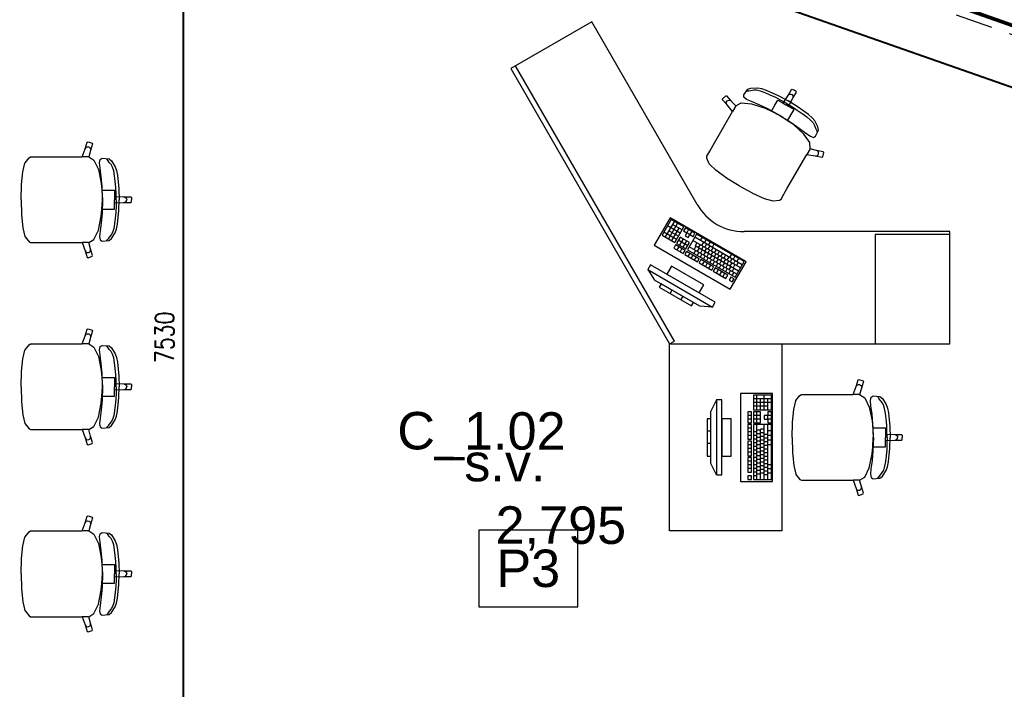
# Model space of a CAD drawing. Header units: millimetres. Extents: x 89194 to 559352, y -753138 to -204019.
# Drawn here: x 345496 to 350765, y -413266 to -409687 of the extents above; entities that cross this region are included whole.
import ezdxf

# ---------------------------------------------------------------- set-up
doc = ezdxf.new("R2010")
doc.units = ezdxf.units.MM
doc.header["$LTSCALE"] = 400
doc.header["$PDMODE"] = 3
doc.linetypes.add('DASHED', pattern=[0.75, 0.5, -0.25])
for name, color, linetype, lineweight in [('RG_koty', 7, 'Continuous', 9), ('RG_nábytek', 32, 'Continuous', 9), ('RG_popisy', 11, 'Continuous', 9), ('RG_skladby konstrukcí', 5, 'Continuous', 9), ('RG_zdivo stávající', 30, 'Continuous', 50), ('RG_čárkovaně', 40, 'DASHED', 9)]:
    doc.layers.add(name, color=color, linetype=linetype, lineweight=lineweight)
doc.styles.add('Arial 100', font='Arial.ttf', dxfattribs={"height": 100})
doc.styles.add('Arial 200', font='Arial.ttf', dxfattribs={"height": 200})
doc.styles.add('Arial 250', font='Arial Bold.ttf', dxfattribs={"height": 250})
doc.styles.add('Koty', font='romans.shx', dxfattribs={"width": 0.8})
doc.dimstyles.new('RG_50_vnitřní', dxfattribs={"dimscale": 50, "dimtxt": 2, "dimasz": 1.6, "dimexe": 1.15, "dimexo": 0, "dimgap": 1, "dimtad": 1, "dimdec": 0, "dimrnd": 5, "dimzin": 0, "dimdsep": 46, "dimtxsty": 'Koty', "dimblk1": 'OBLIQUE', "dimblk2": 'OBLIQUE', "dimsah": 1, "dimcen": 0.09, "dimclrd": 256, "dimclre": 256, "dimclrt": 2, "dimazin": 0, "dimtfac": 1, "dimtdec": 0, "dimtmove": 2, "dimatfit": 3, "dimfxl": 1.15, "dimfxlon": 1, "dimtolj": 1, "dimtzin": 0, "dimarcsym": 0})

# ---------------------------------------------------------------- blocks, each defined once
blk = doc.blocks.new('nabytek_c_1_02')
at = {"layer": 'RG_nábytek'}
for p, q in [((348557.1, -409647.3), (348124.1, -409897.3)), ((349121.3, -410624.6), (348557.1, -409647.3)), ((348150, -409882.3), (348124.1, -409897.3)), ((348124.1, -409897.3), (348974.1, -411369.6)), ((348124.1, -409897.3), (348974.1, -411369.6)), ((349000, -411354.6), (348150, -409882.3)), ((349371.8, -410037.9), (349392.7, -410008.3)), ((349392.7, -410008.3), (349408.4, -410002.2)), ((349408.4, -410002.2), (349445.3, -410000.3)), ((349445.3, -410000.3), (349466.2, -410004)), ((349466.2, -410004), (349491, -410012.8)), ((349608.2, -410041.1), (349626.6, -410009.1)), ((349626.6, -410009.1), (349630.7, -410008.1)), ((349630.7, -410008.1), (349641.2, -410014.1)), ((349256.6, -410064.1), (349256.8, -410059.9)), ((349256.8, -410059.9), (349274.6, -410043.9)), ((349274.6, -410043.9), (349278.9, -410044.2)), ((349278.9, -410044.2), (349303.8, -410071.7)), ((349371.8, -410051.3), (349371.8, -410037.9)), ((349385.2, -410062.5), (349371.8, -410051.3)), ((349390.1, -410019), (349385.5, -410019.4)), ((349398.1, -410017.7), (349390.1, -410019)), ((349409, -410016.8), (349398.1, -410017.7)), ((349424.1, -410014), (349409, -410016.8)), ((349439.4, -410013.9), (349424.1, -410014)), ((349460.2, -410018.7), (349439.4, -410013.9)), ((349485.1, -410027.4), (349460.2, -410018.7)), ((349512.9, -410039.2), (349485.1, -410027.4)), ((349491, -410012.8), (349557.9, -410043.3)), ((349542.3, -410053.2), (349512.9, -410039.2)), ((349571.9, -410068.6), (349542.3, -410053.2)), ((349557.9, -410043.3), (349608.8, -410070.2)), ((349581.7, -410083.4), (349608.2, -410041.1)), ((349608.2, -410041.1), (349612, -410036.7)), ((349610.9, -410100.3), (349634.3, -410056.2)), ((349612, -410036.7), (349617.3, -410034.1)), ((349617.3, -410034.1), (349623.1, -410033.8)), ((349623.1, -410033.8), (349628.7, -410035.7)), ((349633.1, -410039.6), (349628.7, -410035.7)), ((349635.8, -410044.8), (349633.1, -410039.6)), ((349634.3, -410056.2), (349652.7, -410024.2)), ((349634.3, -410056.2), (349636.2, -410050.7)), ((349636.2, -410050.7), (349635.8, -410044.8)), ((349651.6, -410020.1), (349641.2, -410014.1)), ((349652.7, -410024.2), (349651.6, -410020.1)), ((349281.5, -410091.7), (349256.6, -410064.1)), ((349277.6, -410080.9), (349279.1, -410075.2)), ((349278.5, -410086.7), (349277.6, -410080.9)), ((349281.5, -410091.7), (349278.5, -410086.7)), ((349279.1, -410075.2), (349282.6, -410070.6)), ((349311.2, -410127), (349281.5, -410091.7)), ((349282.6, -410070.6), (349287.6, -410067.6)), ((349287.6, -410067.6), (349293.4, -410066.8)), ((349293.4, -410066.8), (349299.1, -410068.2)), ((349299.1, -410068.2), (349303.8, -410071.7)), ((349303.8, -410071.7), (349328.6, -410097.2)), ((349328.4, -410097.3), (349311.2, -410127)), ((349328.4, -410097.3), (349328.6, -410097.2)), ((349328.6, -410097.2), (349357.5, -410081.8)), ((349357.5, -410081.8), (349412.4, -410086)), ((349411.5, -410074.7), (349385.2, -410062.5)), ((349453.7, -410092.3), (349411.5, -410074.7)), ((349412.4, -410086), (349484.8, -410109.4)), ((349500.1, -410113.8), (349453.7, -410092.3)), ((349484.8, -410109.4), (349518.4, -410126.1)), ((349563.9, -410147.9), (349500.1, -410113.8)), ((349518.4, -410126.1), (349537.8, -410092.6)), ((349537.8, -410092.6), (349552.7, -410066.7)), ((349552.7, -410066.7), (349581.7, -410083.4)), ((349600.5, -410084.6), (349571.9, -410068.6)), ((349581.7, -410083.4), (349596.3, -410091.8)), ((349610.9, -410100.3), (349596.3, -410091.8)), ((349600.5, -410084.6), (349628.6, -410101.3)), ((349657.5, -410100.8), (349608.8, -410070.2)), ((349639.9, -410117), (349610.9, -410100.3)), ((349628.6, -410101.3), (349656.8, -410119.3)), ((349717.4, -410143.5), (349657.5, -410100.8)), ((349206.7, -410308.1), (349311.2, -410127)), ((349518.4, -410126.1), (349563.6, -410148.5)), ((349605.6, -410176.4), (349563.6, -410148.5)), ((349563.9, -410147.9), (349625.4, -410186.1)), ((349605.6, -410176.4), (349624.9, -410142.9)), ((349624.9, -410142.9), (349639.9, -410117)), ((349656.8, -410119.3), (349683.6, -410137.7)), ((349683.6, -410137.7), (349707.7, -410155.9)), ((349707.7, -410155.9), (349727.7, -410173.1)), ((349737.4, -410160.6), (349717.4, -410143.5)), ((349751.1, -410176.8), (349737.4, -410160.6)), ((349636.8, -410197.2), (349605.6, -410176.4)), ((349625.4, -410186.1), (349667.1, -410215.6)), ((349693.2, -410248.1), (349636.8, -410197.2)), ((349667.1, -410215.6), (349703.5, -410243.3)), ((349727.7, -410173.1), (349742.2, -410188.7)), ((349742.2, -410188.7), (349749.8, -410202)), ((349749.8, -410202), (349754.9, -410216.6)), ((349767.9, -410209.7), (349751.1, -410176.8)), ((349754.9, -410216.6), (349759.6, -410226.4)), ((349770.4, -410226.4), (349767.9, -410209.7)), ((349724.4, -410293.6), (349693.2, -410248.1)), ((349703.5, -410243.3), (349727.2, -410260)), ((349727.2, -410260), (349743.7, -410265.9)), ((349743.7, -410265.9), (349755.2, -410259.3)), ((349755.2, -410259.3), (349770.4, -410226.4)), ((349759.6, -410226.4), (349762.5, -410234)), ((349762.5, -410234), (349764.4, -410238.2)), ((345846.3, -410326.3), (345857.7, -410290.9)), ((345846.3, -410326.3), (345849.2, -410321.2)), ((345849.2, -410321.2), (345853.7, -410317.5)), ((345853.7, -410317.5), (345859.4, -410315.9)), ((345857.7, -410290.9), (345861.5, -410288.9)), ((345859.4, -410315.9), (345865.2, -410316.6)), ((345861.5, -410288.9), (345884.2, -410296.4)), ((345865.2, -410316.6), (345870.3, -410319.5)), ((345870.3, -410319.5), (345873.9, -410324.1)), ((345873.9, -410324.1), (345875.5, -410329.8)), ((345886.2, -410300.2), (345874.8, -410335.6)), ((345884.2, -410296.4), (345886.2, -410300.2)), ((349188.7, -410339.3), (349206.7, -410308.1)), ((349725.5, -410326.4), (349724.4, -410293.6)), ((345524.6, -410401), (345545.8, -410374.2)), ((345545.8, -410374.2), (345554.4, -410369.7)), ((345554.4, -410369.7), (345585.4, -410369.7)), ((345585.4, -410369.7), (345621.5, -410369.7)), ((345621.5, -410369.7), (345830.6, -410369.7)), ((345830.6, -410369.7), (345846.3, -410326.3)), ((345864.9, -410369.7), (345830.6, -410369.7)), ((345864.9, -410369.7), (345865.1, -410369.8)), ((345874.8, -410335.6), (345865.1, -410369.8)), ((345865.1, -410369.8), (345892.9, -410387.1)), ((345875.5, -410329.8), (345874.8, -410335.6)), ((345926.5, -410384.3), (345938, -410377.5)), ((345938, -410377.5), (345974.1, -410380.8)), ((349172.8, -410375.9), (349173.1, -410366.2)), ((349185.4, -410407.7), (349172.8, -410375.9)), ((349173.1, -410366.2), (349188.7, -410339.3)), ((349603.8, -410537.4), (349708.4, -410356.3)), ((349725.5, -410326.6), (349708.4, -410356.3)), ((349708.4, -410356.3), (349753.8, -410364.4)), ((349725.5, -410326.6), (349725.5, -410326.4)), ((349759.9, -410335.1), (349725.5, -410326.4)), ((349753.8, -410364.4), (349759.6, -410364.5)), ((349753.8, -410364.4), (349790.1, -410372.2)), ((349759.6, -410364.5), (349765.1, -410362.3)), ((349765.3, -410337.4), (349759.9, -410335.1)), ((349796.3, -410342.9), (349759.9, -410335.1)), ((349765.1, -410362.3), (349769.3, -410358.3)), ((349769.4, -410341.6), (349765.3, -410337.4)), ((349769.3, -410358.3), (349771.6, -410352.9)), ((349771.6, -410347), (349769.4, -410341.6)), ((349771.6, -410352.9), (349771.6, -410347)), ((349790.1, -410372.2), (349793.7, -410369.9)), ((349793.7, -410369.9), (349798.6, -410346.5)), ((349798.6, -410346.5), (349796.3, -410342.9)), ((345513.1, -410449.1), (345523.8, -410403.2)), ((345523.8, -410403.2), (345524.6, -410401)), ((345892.9, -410387.1), (345916.7, -410436.8)), ((345923.4, -410401.5), (345926.5, -410384.3)), ((345926, -410430.4), (345923.4, -410401.5)), ((345931.9, -410475.7), (345926, -410430.4)), ((345963.6, -410383.9), (345960.9, -410380.2)), ((345968.7, -410390.2), (345963.6, -410383.9)), ((345974.9, -410399.2), (345968.7, -410390.2)), ((345974.1, -410380.8), (345987.3, -410391.4)), ((345984.9, -410410.9), (345974.9, -410399.2)), ((345992.6, -410424.1), (345984.9, -410410.9)), ((345987.3, -410391.4), (346007.4, -410422.4)), ((345998.9, -410444.5), (345992.6, -410424.1)), ((346007.4, -410422.4), (346014.6, -410442.4)), ((349186.8, -410409.5), (349185.4, -410407.7)), ((349221.3, -410441.7), (349186.8, -410409.5)), ((345505.9, -410517.8), (345513.1, -410449.1)), ((345916.7, -410436.8), (345932.6, -410511.2)), ((345936.5, -410526.6), (345931.9, -410475.7)), ((346003.8, -410470.4), (345998.9, -410444.5)), ((346007.5, -410500.4), (346003.8, -410470.4)), ((346014.6, -410442.4), (346019.4, -410468.2)), ((346019.4, -410468.2), (346026.4, -410541.4)), ((349277.2, -410482.3), (349221.3, -410441.7)), ((349278.1, -410482.9), (349277.2, -410482.3)), ((349346.2, -410525.1), (349278.1, -410482.9)), ((345503.4, -410598.9), (345505.8, -410518.9)), ((345505.8, -410518.9), (345505.9, -410517.8)), ((345932.6, -410511.2), (345935, -410548.6)), ((345938.8, -410598.9), (345936.5, -410526.6)), ((346010.1, -410532.9), (346007.5, -410500.4)), ((346011.5, -410566.2), (346010.1, -410532.9)), ((349346.2, -410525.1), (349416.7, -410562.9)), ((345935, -410548.6), (345938.2, -410598.9)), ((345935, -410548.6), (345973.7, -410548.6)), ((345973.7, -410548.6), (346003.6, -410548.6)), ((346003.6, -410548.6), (346003.6, -410582)), ((346003.6, -410582), (346003.6, -410598.9)), ((346003.6, -410582), (346053.5, -410583.8)), ((346012, -410598.9), (346011.5, -410566.2)), ((346026.4, -410541.4), (346028.6, -410598.9)), ((346053.5, -410583.8), (346059.2, -410585)), ((346053.5, -410583.8), (346090.4, -410583.8)), ((346059.2, -410585), (346064, -410588.3)), ((346064, -410588.3), (346067.3, -410593.2)), ((346090.4, -410583.8), (346093.4, -410586.9)), ((346093.4, -410586.9), (346093.4, -410598.9)), ((349416.7, -410562.9), (349417.7, -410563.4)), ((349417.7, -410563.4), (349480.8, -410591.6)), ((349570.2, -410595.5), (349585.8, -410568.6)), ((349585.8, -410568.6), (349603.8, -410537.4)), ((345503.4, -410598.9), (345505.8, -410679)), ((345935, -410649.3), (345938.2, -410598.9)), ((345938.8, -410598.9), (345936.5, -410671.2)), ((346003.6, -410615.8), (346003.6, -410598.9)), ((346003.6, -410615.8), (346053.5, -410614)), ((346003.6, -410649.3), (346003.6, -410615.8)), ((346011.5, -410631.7), (346010.1, -410665)), ((346012, -410598.9), (346011.5, -410631.7)), ((346026.4, -410656.4), (346028.6, -410598.9)), ((346053.5, -410614), (346059.2, -410612.9)), ((346053.5, -410614), (346090.4, -410614)), ((346059.2, -410612.9), (346064, -410609.6)), ((346064, -410609.6), (346067.3, -410604.7)), ((346067.3, -410593.2), (346068.4, -410598.9)), ((346067.3, -410604.7), (346068.4, -410598.9)), ((346090.4, -410614), (346093.4, -410611)), ((346093.4, -410611), (346093.4, -410598.9)), ((349480.8, -410591.6), (349525.9, -410605.3)), ((349525.9, -410605.3), (349528.2, -410605.6)), ((349528.2, -410605.6), (349562, -410600.7)), ((349562, -410600.7), (349570.2, -410595.5)), ((345505.8, -410679), (345505.9, -410680)), ((345505.9, -410680), (345513.1, -410748.8)), ((345916.7, -410761.1), (345932.6, -410686.7)), ((345936.5, -410671.2), (345931.9, -410722.2)), ((345932.6, -410686.7), (345935, -410649.3)), ((345935, -410649.3), (345973.7, -410649.3)), ((345973.7, -410649.3), (346003.6, -410649.3)), ((346010.1, -410665), (346007.5, -410697.5)), ((346019.4, -410729.6), (346026.4, -410656.4)), ((345931.9, -410722.2), (345926, -410767.5)), ((346003.8, -410727.5), (345998.9, -410753.4)), ((346007.5, -410697.5), (346003.8, -410727.5)), ((346014.6, -410755.5), (346019.4, -410729.6)), ((348976.5, -410695.4), (348891.5, -410842.6)), ((348982.5, -410704.5), (348934, -410788.4)), ((348999.5, -410714.3), (348951, -410798.2)), ((349031, -410777.2), (348963.1, -410738.1)), ((349016.5, -410724.1), (348968, -410808)), ((349383.5, -410930.4), (348976.5, -410695.4)), ((349050.4, -410743.6), (348982.5, -410704.5)), ((349040.7, -410760.4), (348989.8, -410731.1)), ((349001.9, -410827.6), (349050.4, -410743.6)), ((345513.1, -410748.8), (345523.8, -410794.7)), ((345523.8, -410794.7), (345524.6, -410796.9)), ((345524.6, -410796.9), (345545.8, -410823.7)), ((345892.9, -410810.8), (345916.7, -410761.1)), ((345926, -410767.5), (345923.4, -410796.4)), ((345923.4, -410796.4), (345926.5, -410813.6)), ((345974.9, -410798.7), (345968.7, -410807.7)), ((345984.9, -410787), (345974.9, -410798.7)), ((345992.6, -410773.8), (345984.9, -410787)), ((345987.3, -410806.5), (346007.4, -410775.5)), ((345998.9, -410753.4), (345992.6, -410773.8)), ((346007.4, -410775.5), (346014.6, -410755.5)), ((348934, -410788.4), (349001.9, -410827.6)), ((349011.6, -410810.8), (348943.7, -410771.7)), ((349021.3, -410794), (348970.4, -410764.6)), ((349023.7, -410750.6), (348984.9, -410817.8)), ((349029.8, -410798.9), (349010.4, -410832.5)), ((349080.6, -410828.3), (349029.8, -410798.9)), ((349058.9, -410748.5), (349049.2, -410765.3)), ((349049.2, -410765.3), (349066.1, -410775.1)), ((349066.1, -410775.1), (349056.4, -410791.9)), ((349056.4, -410791.9), (349073.4, -410801.7)), ((349109.7, -410777.9), (349058.9, -410748.5)), ((349075.8, -410758.3), (349066.1, -410775.1)), ((349083.1, -410784.9), (349066.1, -410775.1)), ((349118.2, -410782.8), (349069.7, -410866.8)), ((349073.4, -410801.7), (349083.1, -410784.9)), ((349092.8, -410768.1), (349083.1, -410784.9)), ((349083.1, -410784.9), (349100, -410794.7)), ((349100, -410794.7), (349109.7, -410777.9)), ((349362.9, -410946.5), (349108.5, -410799.6)), ((349372.6, -410929.7), (349118.2, -410782.8)), ((350474.1, -410769.6), (349372.4, -410769.6)), ((350474.1, -410784.6), (350074.1, -410784.6)), ((350074.1, -410784.6), (350074.1, -411369.6)), ((350474.1, -411369.6), (350474.1, -410769.6)), ((345545.8, -410823.7), (345554.4, -410828.2)), ((345554.4, -410828.2), (345585.4, -410828.2)), ((345585.4, -410828.2), (345621.5, -410828.2)), ((345621.5, -410828.2), (345830.6, -410828.2)), ((345864.9, -410828.2), (345830.6, -410828.2)), ((345830.6, -410828.2), (345846.3, -410871.6)), ((345864.9, -410828.2), (345865.1, -410828.1)), ((345865.1, -410828.1), (345892.9, -410810.8)), ((345874.8, -410862.3), (345865.1, -410828.1)), ((345926.5, -410813.6), (345938, -410820.3)), ((345938, -410820.3), (345974.1, -410817)), ((345963.6, -410814), (345960.9, -410817.7)), ((345968.7, -410807.7), (345963.6, -410814)), ((345974.1, -410817), (345987.3, -410806.5)), ((348891.5, -410842.6), (349298.5, -411077.6)), ((349005.5, -410840.9), (348995.8, -410857.7)), ((349056.4, -410870.3), (349005.5, -410840.9)), ((349010.4, -410832.5), (349061.2, -410861.9)), ((349022.5, -410850.7), (349012.8, -410867.5)), ((349070.9, -410845.1), (349020.1, -410815.7)), ((349046.7, -410808.7), (349027.3, -410842.3)), ((349063.7, -410818.5), (349044.3, -410852.1)), ((349061.2, -410861.9), (349080.6, -410828.3)), ((349333.8, -410996.9), (349079.4, -410850)), ((349353.2, -410963.3), (349098.8, -410816.4)), ((349114.6, -410847.9), (349104.9, -410864.7)), ((349120, -410828.6), (349110.3, -410845.4)), ((349343.5, -410980.1), (349110.3, -410845.4)), ((349137, -410838.4), (349127.3, -410855.2)), ((349147.9, -410799.9), (349138.2, -410816.7)), ((349153.9, -410848.2), (349144.2, -410865)), ((349155.2, -410826.5), (349145.5, -410843.3)), ((349169.1, -410812.2), (349159.4, -410829)), ((349172.1, -410836.3), (349162.4, -410853.1)), ((349189.1, -410846.1), (349179.4, -410862.9)), ((349190.3, -410824.4), (349180.6, -410841.2)), ((349211.5, -410836.7), (349201.8, -410853.5)), ((345846.3, -410871.6), (345849.2, -410876.7)), ((345846.3, -410871.6), (345857.7, -410907)), ((345849.2, -410876.7), (345853.7, -410880.4)), ((345853.7, -410880.4), (345859.4, -410882)), ((345859.4, -410882), (345865.2, -410881.3)), ((345861.5, -410908.9), (345884.2, -410901.5)), ((345865.2, -410881.3), (345870.3, -410878.4)), ((345870.3, -410878.4), (345873.9, -410873.8)), ((345873.9, -410873.8), (345875.5, -410868.1)), ((345875.5, -410868.1), (345874.8, -410862.3)), ((345886.2, -410897.7), (345874.8, -410862.3)), ((345884.2, -410901.5), (345886.2, -410897.7)), ((348995.8, -410857.7), (349046.7, -410887.1)), ((349039.4, -410860.5), (349029.7, -410877.3)), ((349046.7, -410887.1), (349056.4, -410870.3)), ((349064.9, -410875.2), (349055.2, -410892)), ((349055.2, -410892), (349123, -410931.1)), ((349132.7, -410914.3), (349064.9, -410875.2)), ((349069.7, -410866.8), (349324.1, -411013.7)), ((349081.8, -410885), (349072.1, -410901.8)), ((349098.8, -410894.8), (349089.1, -410911.6)), ((349113.3, -410869.6), (349103.6, -410886.4)), ((349115.8, -410904.6), (349106.1, -410921.3)), ((349130.3, -410879.4), (349120.6, -410896.2)), ((349131.5, -410857.7), (349121.8, -410874.5)), ((349147.3, -410889.2), (349137.6, -410905.9)), ((349148.5, -410867.5), (349138.8, -410884.3)), ((349164.2, -410898.9), (349154.5, -410915.7)), ((349165.4, -410877.3), (349155.7, -410894)), ((349170.9, -410858), (349161.2, -410874.8)), ((349182.4, -410887), (349172.7, -410903.8)), ((349187.9, -410867.8), (349178.2, -410884.6)), ((349199.4, -410896.8), (349189.7, -410913.6)), ((349204.8, -410877.6), (349195.1, -410894.4)), ((349206, -410855.9), (349196.3, -410872.7)), ((349221.8, -410887.4), (349212.1, -410904.2)), ((349223, -410865.7), (349213.3, -410882.5)), ((349238.7, -410897.2), (349229, -410914)), ((349240, -410875.5), (349230.3, -410892.3)), ((349256.9, -410885.3), (349247.2, -410902.1)), ((349273.9, -410895.1), (349264.2, -410911.9)), ((349290.8, -410904.9), (349281.1, -410921.7)), ((349304.8, -410890.5), (349295.1, -410907.3)), ((349323.8, -410901.5), (349314.1, -410918.3)), ((345857.7, -410907), (345861.5, -410908.9)), ((348871.8, -410946.7), (348856.8, -410972.7)), ((349218.2, -411146.7), (348871.8, -410946.7)), ((348983.4, -410953.4), (348958.4, -410996.7)), ((349156.6, -411053.4), (348983.4, -410953.4)), ((349123, -410931.1), (349132.7, -410914.3)), ((349141.2, -410919.2), (349131.5, -410936)), ((349131.5, -410936), (349199.3, -410975.2)), ((349209, -410958.4), (349141.2, -410919.2)), ((349158.2, -410929), (349148.5, -410945.8)), ((349175.1, -410938.8), (349165.4, -410955.6)), ((349181.2, -410908.7), (349171.5, -410925.5)), ((349192.1, -410948.6), (349182.4, -410965.4)), ((349198.1, -410918.5), (349188.4, -410935.3)), ((349215.1, -410928.3), (349205.4, -410945.1)), ((349216.3, -410906.6), (349206.6, -410923.4)), ((349232.1, -410938.1), (349222.4, -410954.9)), ((349233.3, -410916.4), (349223.6, -410933.2)), ((349249, -410947.9), (349239.3, -410964.7)), ((349250.2, -410926.2), (349240.5, -410943)), ((349255.7, -410907), (349246, -410923.8)), ((349267.2, -410936), (349257.5, -410952.8)), ((349272.7, -410916.8), (349263, -410933.6)), ((349284.2, -410945.8), (349274.5, -410962.6)), ((349289.6, -410926.6), (349279.9, -410943.3)), ((349301.1, -410955.6), (349291.4, -410972.4)), ((349306.6, -410936.3), (349296.9, -410953.1)), ((349307.8, -410914.7), (349298.1, -410931.4)), ((349298.5, -411077.6), (349383.5, -410930.4)), ((349323.5, -410946.1), (349313.8, -410962.9)), ((349324.7, -410924.4), (349315.1, -410941.2)), ((349324.1, -411013.7), (349372.6, -410929.7)), ((349341.7, -410934.2), (349332, -410951)), ((349342.9, -410912.5), (349333.2, -410929.3)), ((348856.8, -410972.7), (349203.2, -411172.7)), ((348856.8, -410972.7), (348893.7, -411028.7)), ((348958.4, -410996.7), (349131.6, -411096.7)), ((349199.3, -410975.2), (349209, -410958.4)), ((349217.5, -410963.3), (349207.8, -410980.1)), ((349207.8, -410980.1), (349275.7, -411019.3)), ((349285.4, -411002.5), (349217.5, -410963.3)), ((349234.5, -410973.1), (349224.8, -410989.9)), ((349251.4, -410982.9), (349241.7, -410999.7)), ((349266, -410957.7), (349256.3, -410974.5)), ((349268.4, -410992.7), (349258.7, -411009.5)), ((349282.9, -410967.5), (349273.2, -410984.3)), ((349275.7, -411019.3), (349285.4, -411002.5)), ((349299.9, -410977.3), (349290.2, -410994.1)), ((349316.9, -410987.1), (349307.2, -411003.9)), ((349318.1, -410965.4), (349308.4, -410982.2)), ((349136.2, -411168.7), (348893.7, -411028.7)), ((348928.4, -411048.7), (348918.4, -411066)), ((349101.6, -411148.7), (348928.4, -411048.7)), ((349131.6, -411096.7), (349156.6, -411053.4)), ((349302.3, -411012.3), (349292.6, -411029.1)), ((349292.6, -411029.1), (349309.6, -411038.8)), ((349319.3, -411022.1), (349302.3, -411012.3)), ((349309.6, -411038.8), (349319.3, -411022.1)), ((348918.4, -411066), (349091.6, -411166)), ((348986.1, -411082), (348976.1, -411099.3)), ((349043.9, -411115.3), (349033.9, -411132.7)), ((349091.6, -411166), (349101.6, -411148.7)), ((349203.2, -411172.7), (349218.2, -411146.7)), ((349203.2, -411172.7), (349136.2, -411168.7)), ((345830.6, -411369.7), (345846.3, -411326.3)), ((345846.3, -411326.3), (345857.7, -411290.9)), ((345846.3, -411326.3), (345849.2, -411321.2)), ((345849.2, -411321.2), (345853.7, -411317.5)), ((345853.7, -411317.5), (345859.4, -411315.9)), ((345857.7, -411290.9), (345861.5, -411288.9)), ((345859.4, -411315.9), (345865.2, -411316.6)), ((345861.5, -411288.9), (345884.2, -411296.4)), ((345865.2, -411316.6), (345870.3, -411319.5)), ((345870.3, -411319.5), (345873.9, -411324.1)), ((345873.9, -411324.1), (345875.5, -411329.8)), ((345886.2, -411300.2), (345874.8, -411335.6)), ((345884.2, -411296.4), (345886.2, -411300.2)), ((345524.6, -411401), (345545.8, -411374.2)), ((345545.8, -411374.2), (345554.4, -411369.7)), ((345554.4, -411369.7), (345585.4, -411369.7)), ((345585.4, -411369.7), (345621.5, -411369.7)), ((345621.5, -411369.7), (345830.6, -411369.7)), ((345864.9, -411369.7), (345830.6, -411369.7)), ((345864.9, -411369.7), (345865.1, -411369.8)), ((345874.8, -411335.6), (345865.1, -411369.8)), ((345865.1, -411369.8), (345892.9, -411387.1)), ((345875.5, -411329.8), (345874.8, -411335.6)), ((345926.5, -411384.3), (345938, -411377.5)), ((345938, -411377.5), (345974.1, -411380.8)), ((348974.1, -411369.6), (349000, -411354.6)), ((348974.1, -411369.6), (349574.1, -411369.6)), ((348974.1, -412369.6), (348974.1, -411369.6)), ((348974.1, -411369.6), (350474.1, -411369.6)), ((349574.1, -411369.6), (349574.1, -412369.6)), ((345513.1, -411449.1), (345523.8, -411403.2)), ((345523.8, -411403.2), (345524.6, -411401)), ((345892.9, -411387.1), (345916.7, -411436.8)), ((345923.4, -411401.5), (345926.5, -411384.3)), ((345926, -411430.4), (345923.4, -411401.5)), ((345931.9, -411475.7), (345926, -411430.4)), ((345963.6, -411383.9), (345960.9, -411380.2)), ((345968.7, -411390.2), (345963.6, -411383.9)), ((345974.9, -411399.2), (345968.7, -411390.2)), ((345974.1, -411380.8), (345987.3, -411391.4)), ((345984.9, -411410.9), (345974.9, -411399.2)), ((345992.6, -411424.1), (345984.9, -411410.9)), ((345987.3, -411391.4), (346007.4, -411422.4)), ((345998.9, -411444.5), (345992.6, -411424.1)), ((346007.4, -411422.4), (346014.6, -411442.4)), ((345505.9, -411517.8), (345513.1, -411449.1)), ((345916.7, -411436.8), (345932.6, -411511.2)), ((345936.5, -411526.6), (345931.9, -411475.7)), ((346003.8, -411470.4), (345998.9, -411444.5)), ((346007.5, -411500.4), (346003.8, -411470.4)), ((346014.6, -411442.4), (346019.4, -411468.2)), ((346019.4, -411468.2), (346026.4, -411541.4)), ((345503.4, -411598.9), (345505.8, -411518.9)), ((345505.8, -411518.9), (345505.9, -411517.8)), ((345932.6, -411511.2), (345935, -411548.6)), ((345938.8, -411598.9), (345936.5, -411526.6)), ((346010.1, -411532.9), (346007.5, -411500.4)), ((346011.5, -411566.2), (346010.1, -411532.9)), ((345935, -411548.6), (345938.2, -411598.9)), ((345935, -411548.6), (345973.7, -411548.6)), ((345973.7, -411548.6), (346003.6, -411548.6)), ((346003.6, -411548.6), (346003.6, -411582)), ((346003.6, -411582), (346003.6, -411598.9)), ((346003.6, -411582), (346053.5, -411583.8)), ((346012, -411598.9), (346011.5, -411566.2)), ((346026.4, -411541.4), (346028.6, -411598.9)), ((346053.5, -411583.8), (346059.2, -411585)), ((346053.5, -411583.8), (346090.4, -411583.8)), ((346059.2, -411585), (346064, -411588.3)), ((346064, -411588.3), (346067.3, -411593.2)), ((346090.4, -411583.8), (346093.4, -411586.9)), ((346093.4, -411586.9), (346093.4, -411598.9)), ((349972, -411596.9), (349983.4, -411561.5)), ((349974.9, -411591.8), (349979.4, -411588.1)), ((349979.4, -411588.1), (349985.1, -411586.5)), ((349983.4, -411561.5), (349987.2, -411559.6)), ((349985.1, -411586.5), (349990.9, -411587.2)), ((349987.2, -411559.6), (350009.9, -411567)), ((349990.9, -411587.2), (349995.9, -411590.1)), ((350011.9, -411570.8), (350000.5, -411606.3)), ((350009.9, -411567), (350011.9, -411570.8)), ((345503.4, -411598.9), (345505.8, -411679)), ((345935, -411649.3), (345938.2, -411598.9)), ((345938.8, -411598.9), (345936.5, -411671.2)), ((346003.6, -411615.8), (346003.6, -411598.9)), ((346003.6, -411615.8), (346053.5, -411614)), ((346003.6, -411649.3), (346003.6, -411615.8)), ((346011.5, -411631.7), (346010.1, -411665)), ((346012, -411598.9), (346011.5, -411631.7)), ((346026.4, -411656.4), (346028.6, -411598.9)), ((346053.5, -411614), (346059.2, -411612.9)), ((346053.5, -411614), (346090.4, -411614)), ((346059.2, -411612.9), (346064, -411609.6)), ((346064, -411609.6), (346067.3, -411604.7)), ((346067.3, -411593.2), (346068.4, -411598.9)), ((346067.3, -411604.7), (346068.4, -411598.9)), ((346090.4, -411614), (346093.4, -411611)), ((346093.4, -411611), (346093.4, -411598.9)), ((349524.1, -411634.6), (349354.1, -411634.6)), ((349354.1, -411634.6), (349354.1, -412104.6)), ((349524.1, -412104.6), (349524.1, -411634.6)), ((349671.5, -411644.8), (349680.1, -411640.3)), ((349680.1, -411640.3), (349711.1, -411640.3)), ((349711.1, -411640.3), (349747.2, -411640.3)), ((349747.2, -411640.3), (349956.3, -411640.3)), ((349956.3, -411640.3), (349972, -411596.9)), ((349990.6, -411640.3), (349956.3, -411640.3)), ((349972, -411596.9), (349974.9, -411591.8)), ((349990.6, -411640.3), (349990.8, -411640.4)), ((350000.5, -411606.3), (349990.8, -411640.4)), ((349990.8, -411640.4), (350018.6, -411657.8)), ((349995.9, -411590.1), (349999.6, -411594.7)), ((349999.6, -411594.7), (350001.1, -411600.4)), ((350001.1, -411600.4), (350000.5, -411606.3)), ((345505.8, -411679), (345505.9, -411680)), ((345505.9, -411680), (345513.1, -411748.8)), ((345916.7, -411761.1), (345932.6, -411686.7)), ((345936.5, -411671.2), (345931.9, -411722.2)), ((345932.6, -411686.7), (345935, -411649.3)), ((345935, -411649.3), (345973.7, -411649.3)), ((345973.7, -411649.3), (346003.6, -411649.3)), ((346010.1, -411665), (346007.5, -411697.5)), ((346019.4, -411729.6), (346026.4, -411656.4)), ((349224.1, -411669.6), (349194.1, -411729.6)), ((349254.1, -411669.6), (349224.1, -411669.6)), ((349224.1, -411669.6), (349224.1, -412069.6)), ((349254.1, -412069.6), (349254.1, -411669.6)), ((349519.2, -411644.4), (349422.2, -411644.4)), ((349422.2, -411644.4), (349422.2, -411722.7)), ((349519.2, -411663.9), (349422.2, -411663.9)), ((349519.2, -411683.5), (349422.2, -411683.5)), ((349441.6, -411722.7), (349441.6, -411644.4)), ((349461, -411722.7), (349461, -411663.9)), ((349480.4, -411722.7), (349480.4, -411644.4)), ((349499.8, -411722.7), (349499.8, -411663.9)), ((349519.2, -411722.7), (349519.2, -411644.4)), ((349638.8, -411719.7), (349649.5, -411673.8)), ((349649.5, -411673.8), (349650.3, -411671.7)), ((349650.3, -411671.7), (349671.5, -411644.8)), ((350018.6, -411657.8), (350042.4, -411707.5)), ((350049.1, -411672.1), (350052.2, -411654.9)), ((350051.7, -411701), (350049.1, -411672.1)), ((350052.2, -411654.9), (350063.7, -411648.2)), ((350063.7, -411648.2), (350099.8, -411651.5)), ((350089.3, -411654.6), (350086.6, -411650.8)), ((350094.4, -411660.8), (350089.3, -411654.6)), ((350100.6, -411669.8), (350094.4, -411660.8)), ((350099.8, -411651.5), (350113, -411662)), ((350110.6, -411681.6), (350100.6, -411669.8)), ((350118.3, -411694.8), (350110.6, -411681.6)), ((350113, -411662), (350133.1, -411693)), ((350124.6, -411715.1), (350118.3, -411694.8)), ((350133.1, -411693), (350140.3, -411713)), ((345931.9, -411722.2), (345926, -411767.5)), ((346003.8, -411727.5), (345998.9, -411753.4)), ((346007.5, -411697.5), (346003.8, -411727.5)), ((346014.6, -411755.5), (346019.4, -411729.6)), ((349194.1, -412009.6), (349194.1, -411729.6)), ((349412.5, -411732.5), (349393.1, -411732.5)), ((349393.1, -411732.5), (349393.1, -411791.2)), ((349412.5, -411791.2), (349412.5, -411732.5)), ((349499.8, -411703.1), (349422.2, -411703.1)), ((349422.2, -411722.7), (349519.2, -411722.7)), ((349461, -411732.5), (349422.2, -411732.5)), ((349422.2, -411732.5), (349422.2, -411791.2)), ((349441.6, -411791.2), (349441.6, -411732.5)), ((349461, -411791.2), (349461, -411732.5)), ((349519.2, -411732.5), (349499.8, -411732.5)), ((349499.8, -411732.5), (349499.8, -411752.1)), ((349519.2, -411791.2), (349519.2, -411732.5)), ((349631.6, -411788.5), (349638.8, -411719.7)), ((350042.4, -411707.5), (350058.3, -411781.8)), ((350057.6, -411746.3), (350051.7, -411701)), ((350062.2, -411797.3), (350057.6, -411746.3)), ((350129.5, -411741.1), (350124.6, -411715.1)), ((350133.2, -411771), (350129.5, -411741.1)), ((350140.3, -411713), (350145.1, -411738.9)), ((350145.1, -411738.9), (350152.1, -411812.1)), ((345513.1, -411748.8), (345523.8, -411794.7)), ((345523.8, -411794.7), (345524.6, -411796.9)), ((345524.6, -411796.9), (345545.8, -411823.7)), ((345892.9, -411810.8), (345916.7, -411761.1)), ((345926, -411767.5), (345923.4, -411796.4)), ((345923.4, -411796.4), (345926.5, -411813.6)), ((345974.9, -411798.7), (345968.7, -411807.7)), ((345984.9, -411787), (345974.9, -411798.7)), ((345992.6, -411773.8), (345984.9, -411787)), ((345987.3, -411806.5), (346007.4, -411775.5)), ((345998.9, -411753.4), (345992.6, -411773.8)), ((346007.4, -411775.5), (346014.6, -411755.5)), ((349194.1, -411769.6), (349174.1, -411769.6)), ((349174.1, -411769.6), (349174.1, -411969.6)), ((349194.1, -411969.6), (349194.1, -411769.6)), ((349304.1, -411769.6), (349254.1, -411769.6)), ((349254.1, -411769.6), (349254.1, -411969.6)), ((349304.1, -411969.6), (349304.1, -411769.6)), ((349412.5, -411752.1), (349393.1, -411752.1)), ((349412.5, -411771.7), (349393.1, -411771.7)), ((349393.1, -411791.2), (349412.5, -411791.2)), ((349461, -411752.1), (349422.2, -411752.1)), ((349461, -411771.7), (349422.2, -411771.7)), ((349422.2, -411791.2), (349461, -411791.2)), ((349499.8, -411752.1), (349480.4, -411752.1)), ((349480.4, -411752.1), (349480.4, -411771.7)), ((349480.4, -411771.7), (349499.8, -411771.7)), ((349519.2, -411752.1), (349499.8, -411752.1)), ((349499.8, -411771.7), (349499.8, -411752.1)), ((349499.8, -411771.7), (349499.8, -411791.2)), ((349519.2, -411771.7), (349499.8, -411771.7)), ((349499.8, -411791.2), (349519.2, -411791.2)), ((349629.1, -411869.6), (349631.5, -411789.5)), ((349631.5, -411789.5), (349631.6, -411788.5)), ((350058.3, -411781.8), (350060.7, -411819.3)), ((350064.5, -411869.6), (350062.2, -411797.3)), ((350135.8, -411803.5), (350133.2, -411771)), ((345545.8, -411823.7), (345554.4, -411828.2)), ((345554.4, -411828.2), (345585.4, -411828.2)), ((345585.4, -411828.2), (345621.5, -411828.2)), ((345621.5, -411828.2), (345830.6, -411828.2)), ((345864.9, -411828.2), (345830.6, -411828.2)), ((345830.6, -411828.2), (345846.3, -411871.6)), ((345864.9, -411828.2), (345865.1, -411828.1)), ((345865.1, -411828.1), (345892.9, -411810.8)), ((345874.8, -411862.3), (345865.1, -411828.1)), ((345926.5, -411813.6), (345938, -411820.3)), ((345938, -411820.3), (345974.1, -411817)), ((345963.6, -411814), (345960.9, -411817.7)), ((345968.7, -411807.7), (345963.6, -411814)), ((345974.1, -411817), (345987.3, -411806.5)), ((349194.1, -411836.2), (349174.1, -411836.2)), ((349412.5, -411801), (349393.1, -411801)), ((349393.1, -411801), (349393.1, -411879.4)), ((349412.5, -411820.6), (349393.1, -411820.6)), ((349412.5, -411840.2), (349393.1, -411840.2)), ((349412.5, -411879.4), (349412.5, -411801)), ((349519.2, -411801), (349422.2, -411801)), ((349422.2, -411801), (349422.2, -412094.8)), ((349441.6, -411840.2), (349422.2, -411840.2)), ((349441.6, -412094.8), (349441.6, -411801)), ((349461, -411830.4), (349441.6, -411830.4)), ((349461, -411850), (349441.6, -411850)), ((349461, -412094.8), (349461, -411825.5)), ((349480.4, -411825.5), (349461, -411825.5)), ((349480.4, -411845.1), (349461, -411845.1)), ((349480.4, -412094.8), (349480.4, -411801)), ((349499.8, -412094.8), (349499.8, -411801)), ((349519.2, -411835.3), (349499.8, -411835.3)), ((349519.2, -412094.8), (349519.2, -411801)), ((350060.7, -411819.3), (350063.9, -411869.6)), ((350060.7, -411819.3), (350099.4, -411819.3)), ((350099.4, -411819.3), (350129.3, -411819.3)), ((350129.3, -411819.3), (350129.3, -411852.7)), ((350129.3, -411852.7), (350129.3, -411869.6)), ((350129.3, -411852.7), (350179.2, -411854.5)), ((350137.2, -411836.9), (350135.8, -411803.5)), ((350137.7, -411869.6), (350137.2, -411836.9)), ((350152.1, -411812.1), (350154.3, -411869.6)), ((345846.3, -411871.6), (345849.2, -411876.7)), ((345846.3, -411871.6), (345857.7, -411907)), ((345849.2, -411876.7), (345853.7, -411880.4)), ((345853.7, -411880.4), (345859.4, -411882)), ((345859.4, -411882), (345865.2, -411881.3)), ((345861.5, -411908.9), (345884.2, -411901.5)), ((345865.2, -411881.3), (345870.3, -411878.4)), ((345870.3, -411878.4), (345873.9, -411873.8)), ((345873.9, -411873.8), (345875.5, -411868.1)), ((345875.5, -411868.1), (345874.8, -411862.3)), ((345886.2, -411897.7), (345874.8, -411862.3)), ((345884.2, -411901.5), (345886.2, -411897.7)), ((349194.1, -411902.9), (349174.1, -411902.9)), ((349412.5, -411859.8), (349393.1, -411859.8)), ((349393.1, -411879.4), (349412.5, -411879.4)), ((349412.5, -411889.2), (349393.1, -411889.2)), ((349393.1, -411889.2), (349393.1, -411967.5)), ((349412.5, -411967.5), (349412.5, -411889.2)), ((349441.6, -411859.8), (349422.2, -411859.8)), ((349441.6, -411879.4), (349422.2, -411879.4)), ((349441.6, -411898.9), (349422.2, -411898.9)), ((349461, -411869.6), (349441.6, -411869.6)), ((349461, -411889.2), (349441.6, -411889.2)), ((349480.4, -411864.7), (349461, -411864.7)), ((349480.4, -411884.3), (349461, -411884.3)), ((349480.4, -411903.8), (349461, -411903.8)), ((349499.8, -411854.9), (349480.4, -411854.9)), ((349499.8, -411874.5), (349480.4, -411874.5)), ((349499.8, -411894.1), (349480.4, -411894.1)), ((349519.2, -411859.8), (349499.8, -411859.8)), ((349519.2, -411884.3), (349499.8, -411884.3)), ((349629.1, -411869.6), (349631.5, -411949.6)), ((350060.7, -411919.9), (350063.9, -411869.6)), ((350064.5, -411869.6), (350062.2, -411941.9)), ((350129.3, -411886.5), (350129.3, -411869.6)), ((350129.3, -411886.5), (350179.2, -411884.7)), ((350129.3, -411919.9), (350129.3, -411886.5)), ((350137.2, -411902.3), (350135.8, -411935.7)), ((350137.7, -411869.6), (350137.2, -411902.3)), ((350152.1, -411927.1), (350154.3, -411869.6)), ((350179.2, -411854.5), (350184.9, -411855.6)), ((350179.2, -411854.5), (350216.1, -411854.5)), ((350179.2, -411884.7), (350184.9, -411883.5)), ((350179.2, -411884.7), (350216.1, -411884.7)), ((350184.9, -411855.6), (350189.7, -411858.9)), ((350184.9, -411883.5), (350189.7, -411880.2)), ((350189.7, -411858.9), (350193, -411863.8)), ((350189.7, -411880.2), (350193, -411875.4)), ((350193, -411863.8), (350194.1, -411869.6)), ((350193, -411875.4), (350194.1, -411869.6)), ((350216.1, -411854.5), (350219.1, -411857.5)), ((350216.1, -411884.7), (350219.1, -411881.6)), ((350219.1, -411857.5), (350219.1, -411869.6)), ((350219.1, -411881.6), (350219.1, -411869.6)), ((345857.7, -411907), (345861.5, -411908.9)), ((349412.5, -411908.7), (349393.1, -411908.7)), ((349412.5, -411928.3), (349393.1, -411928.3)), ((349412.5, -411947.9), (349393.1, -411947.9)), ((349441.6, -411918.5), (349422.2, -411918.5)), ((349441.6, -411938.1), (349422.2, -411938.1)), ((349441.6, -411957.7), (349422.2, -411957.7)), ((349461, -411908.7), (349441.6, -411908.7)), ((349461, -411928.3), (349441.6, -411928.3)), ((349461, -411947.9), (349441.6, -411947.9)), ((349480.4, -411923.4), (349461, -411923.4)), ((349480.4, -411943), (349461, -411943)), ((349499.8, -411913.6), (349480.4, -411913.6)), ((349499.8, -411933.2), (349480.4, -411933.2)), ((349499.8, -411952.8), (349480.4, -411952.8)), ((349519.2, -411908.7), (349499.8, -411908.7)), ((349631.5, -411949.6), (349631.6, -411950.7)), ((349631.6, -411950.7), (349638.8, -412019.4)), ((350042.4, -412031.7), (350058.3, -411957.3)), ((350062.2, -411941.9), (350057.6, -411992.8)), ((350058.3, -411957.3), (350060.7, -411919.9)), ((350060.7, -411919.9), (350099.4, -411919.9)), ((350099.4, -411919.9), (350129.3, -411919.9)), ((350135.8, -411935.7), (350133.2, -411968.1)), ((350145.1, -412000.3), (350152.1, -411927.1)), ((349174.1, -411969.6), (349194.1, -411969.6)), ((349224.1, -412069.6), (349194.1, -412009.6)), ((349254.1, -411969.6), (349304.1, -411969.6)), ((349393.1, -411967.5), (349412.5, -411967.5)), ((349412.5, -411977.3), (349393.1, -411977.3)), ((349393.1, -411977.3), (349393.1, -412055.6)), ((349412.5, -411996.9), (349393.1, -411996.9)), ((349412.5, -412055.6), (349412.5, -411977.3)), ((349441.6, -411977.3), (349422.2, -411977.3)), ((349441.6, -411996.9), (349422.2, -411996.9)), ((349461, -411967.5), (349441.6, -411967.5)), ((349461, -411987.1), (349441.6, -411987.1)), ((349461, -412006.7), (349441.6, -412006.7)), ((349480.4, -411962.6), (349461, -411962.6)), ((349480.4, -411982.2), (349461, -411982.2)), ((349480.4, -412001.8), (349461, -412001.8)), ((349499.8, -411972.4), (349480.4, -411972.4)), ((349499.8, -411992), (349480.4, -411992)), ((350057.6, -411992.8), (350051.7, -412038.1)), ((350129.5, -411998.1), (350124.6, -412024)), ((350133.2, -411968.1), (350129.5, -411998.1)), ((350140.3, -412026.2), (350145.1, -412000.3)), ((349412.5, -412016.4), (349393.1, -412016.4)), ((349412.5, -412036), (349393.1, -412036)), ((349393.1, -412055.6), (349412.5, -412055.6)), ((349441.6, -412016.4), (349422.2, -412016.4)), ((349441.6, -412036), (349422.2, -412036)), ((349441.6, -412055.6), (349422.2, -412055.6)), ((349461, -412026.2), (349441.6, -412026.2)), ((349461, -412045.8), (349441.6, -412045.8)), ((349480.4, -412021.3), (349461, -412021.3)), ((349480.4, -412040.9), (349461, -412040.9)), ((349480.4, -412060.5), (349461, -412060.5)), ((349499.8, -412011.6), (349480.4, -412011.6)), ((349499.8, -412031.1), (349480.4, -412031.1)), ((349499.8, -412050.7), (349480.4, -412050.7)), ((349519.2, -412016.4), (349499.8, -412016.4)), ((349519.2, -412038.5), (349499.8, -412038.5)), ((349519.2, -412060.5), (349499.8, -412060.5)), ((349638.8, -412019.4), (349649.5, -412065.4)), ((350018.6, -412081.4), (350042.4, -412031.7)), ((350051.7, -412038.1), (350049.1, -412067)), ((350110.6, -412057.6), (350100.6, -412069.3)), ((350118.3, -412044.4), (350110.6, -412057.6)), ((350113, -412077.1), (350133.1, -412046.1)), ((350124.6, -412024), (350118.3, -412044.4)), ((350133.1, -412046.1), (350140.3, -412026.2)), ((349224.1, -412069.6), (349254.1, -412069.6)), ((349354.1, -412104.6), (349524.1, -412104.6)), ((349412.5, -412075.2), (349393.1, -412075.2)), ((349393.1, -412075.2), (349393.1, -412094.8)), ((349393.1, -412094.8), (349412.5, -412094.8)), ((349412.5, -412094.8), (349412.5, -412075.2)), ((349441.6, -412075.2), (349422.2, -412075.2)), ((349422.2, -412094.8), (349519.2, -412094.8)), ((349461, -412065.4), (349441.6, -412065.4)), ((349499.8, -412070.3), (349480.4, -412070.3)), ((349649.5, -412065.4), (349650.3, -412067.5)), ((349650.3, -412067.5), (349671.5, -412094.3)), ((349671.5, -412094.3), (349680.1, -412098.8)), ((349680.1, -412098.8), (349711.1, -412098.8)), ((349711.1, -412098.8), (349747.2, -412098.8)), ((349747.2, -412098.8), (349956.3, -412098.8)), ((349990.6, -412098.8), (349956.3, -412098.8)), ((349956.3, -412098.8), (349972, -412142.2)), ((349990.6, -412098.8), (349990.8, -412098.7)), ((349990.8, -412098.7), (350018.6, -412081.4)), ((350000.5, -412132.9), (349990.8, -412098.7)), ((350049.1, -412067), (350052.2, -412084.3)), ((350052.2, -412084.3), (350063.7, -412091)), ((350063.7, -412091), (350099.8, -412087.7)), ((350089.3, -412084.6), (350086.6, -412088.3)), ((350094.4, -412078.3), (350089.3, -412084.6)), ((350100.6, -412069.3), (350094.4, -412078.3)), ((350099.8, -412087.7), (350113, -412077.1)), ((349972, -412142.2), (349974.9, -412147.4)), ((349972, -412142.2), (349983.4, -412177.6)), ((349974.9, -412147.4), (349979.4, -412151)), ((349979.4, -412151), (349985.1, -412152.6)), ((349985.1, -412152.6), (349990.9, -412151.9)), ((349990.9, -412151.9), (349995.9, -412149)), ((349995.9, -412149), (349999.6, -412144.4)), ((349999.6, -412144.4), (350001.1, -412138.7)), ((350001.1, -412138.7), (350000.5, -412132.9)), ((350011.9, -412168.3), (350000.5, -412132.9)), ((350009.9, -412172.1), (350011.9, -412168.3)), ((349983.4, -412177.6), (349987.2, -412179.6)), ((349987.2, -412179.6), (350009.9, -412172.1)), ((345830.6, -412369.7), (345846.3, -412326.3)), ((345846.3, -412326.3), (345857.7, -412290.9)), ((345846.3, -412326.3), (345849.2, -412321.2)), ((345849.2, -412321.2), (345853.7, -412317.5)), ((345853.7, -412317.5), (345859.4, -412315.9)), ((345857.7, -412290.9), (345861.5, -412288.9)), ((345859.4, -412315.9), (345865.2, -412316.6)), ((345861.5, -412288.9), (345884.2, -412296.4)), ((345865.2, -412316.6), (345870.3, -412319.5)), ((345870.3, -412319.5), (345873.9, -412324.1)), ((345873.9, -412324.1), (345875.5, -412329.8)), ((345886.2, -412300.2), (345874.8, -412335.6)), ((345884.2, -412296.4), (345886.2, -412300.2)), ((345524.6, -412401), (345545.8, -412374.2)), ((345545.8, -412374.2), (345554.4, -412369.7)), ((345554.4, -412369.7), (345585.4, -412369.7)), ((345585.4, -412369.7), (345621.5, -412369.7)), ((345621.5, -412369.7), (345830.6, -412369.7)), ((345864.9, -412369.7), (345830.6, -412369.7)), ((345864.9, -412369.7), (345865.1, -412369.8)), ((345874.8, -412335.6), (345865.1, -412369.8)), ((345865.1, -412369.8), (345892.9, -412387.1)), ((345875.5, -412329.8), (345874.8, -412335.6)), ((345926.5, -412384.3), (345938, -412377.5)), ((345938, -412377.5), (345974.1, -412380.8)), ((345963.6, -412383.9), (345960.9, -412380.2)), ((349574.1, -412369.6), (348974.1, -412369.6)), ((345513.1, -412449.1), (345523.8, -412403.2)), ((345523.8, -412403.2), (345524.6, -412401)), ((345892.9, -412387.1), (345916.7, -412436.8)), ((345923.4, -412401.5), (345926.5, -412384.3)), ((345926, -412430.4), (345923.4, -412401.5)), ((345931.9, -412475.7), (345926, -412430.4)), ((345968.7, -412390.2), (345963.6, -412383.9)), ((345974.9, -412399.2), (345968.7, -412390.2)), ((345974.1, -412380.8), (345987.3, -412391.4)), ((345984.9, -412410.9), (345974.9, -412399.2)), ((345992.6, -412424.1), (345984.9, -412410.9)), ((345987.3, -412391.4), (346007.4, -412422.4)), ((345998.9, -412444.5), (345992.6, -412424.1)), ((346007.4, -412422.4), (346014.6, -412442.4)), ((345505.9, -412517.8), (345513.1, -412449.1)), ((345916.7, -412436.8), (345932.6, -412511.2)), ((345936.5, -412526.6), (345931.9, -412475.7)), ((346003.8, -412470.4), (345998.9, -412444.5)), ((346007.5, -412500.4), (346003.8, -412470.4)), ((346014.6, -412442.4), (346019.4, -412468.2)), ((346019.4, -412468.2), (346026.4, -412541.4)), ((345503.4, -412598.9), (345505.8, -412518.9)), ((345505.8, -412518.9), (345505.9, -412517.8)), ((345932.6, -412511.2), (345935, -412548.6)), ((345938.8, -412598.9), (345936.5, -412526.6)), ((346010.1, -412532.9), (346007.5, -412500.4)), ((346011.5, -412566.2), (346010.1, -412532.9)), ((345935, -412548.6), (345938.2, -412598.9)), ((345935, -412548.6), (345973.7, -412548.6)), ((345973.7, -412548.6), (346003.6, -412548.6)), ((346003.6, -412548.6), (346003.6, -412582)), ((346003.6, -412582), (346003.6, -412598.9)), ((346003.6, -412582), (346053.5, -412583.8)), ((346012, -412598.9), (346011.5, -412566.2)), ((346026.4, -412541.4), (346028.6, -412598.9)), ((346053.5, -412583.8), (346059.2, -412585)), ((346053.5, -412583.8), (346090.4, -412583.8)), ((346059.2, -412585), (346064, -412588.3)), ((346064, -412588.3), (346067.3, -412593.2)), ((346090.4, -412583.8), (346093.4, -412586.9)), ((346093.4, -412586.9), (346093.4, -412598.9)), ((345503.4, -412598.9), (345505.8, -412679)), ((345935, -412649.3), (345938.2, -412598.9)), ((345938.8, -412598.9), (345936.5, -412671.2)), ((346003.6, -412615.8), (346003.6, -412598.9)), ((346003.6, -412615.8), (346053.5, -412614)), ((346003.6, -412649.3), (346003.6, -412615.8)), ((346011.5, -412631.7), (346010.1, -412665)), ((346012, -412598.9), (346011.5, -412631.7)), ((346026.4, -412656.4), (346028.6, -412598.9)), ((346053.5, -412614), (346059.2, -412612.9)), ((346053.5, -412614), (346090.4, -412614)), ((346059.2, -412612.9), (346064, -412609.6)), ((346064, -412609.6), (346067.3, -412604.7)), ((346067.3, -412593.2), (346068.4, -412598.9)), ((346067.3, -412604.7), (346068.4, -412598.9)), ((346090.4, -412614), (346093.4, -412611)), ((346093.4, -412611), (346093.4, -412598.9)), ((345505.8, -412679), (345505.9, -412680)), ((345505.9, -412680), (345513.1, -412748.8)), ((345916.7, -412761.1), (345932.6, -412686.7)), ((345936.5, -412671.2), (345931.9, -412722.2)), ((345932.6, -412686.7), (345935, -412649.3)), ((345935, -412649.3), (345973.7, -412649.3)), ((345973.7, -412649.3), (346003.6, -412649.3)), ((346010.1, -412665), (346007.5, -412697.5)), ((346019.4, -412729.6), (346026.4, -412656.4)), ((345513.1, -412748.8), (345523.8, -412794.7)), ((345931.9, -412722.2), (345926, -412767.5)), ((346003.8, -412727.5), (345998.9, -412753.4)), ((346007.5, -412697.5), (346003.8, -412727.5)), ((346014.6, -412755.5), (346019.4, -412729.6)), ((345523.8, -412794.7), (345524.6, -412796.9)), ((345524.6, -412796.9), (345545.8, -412823.7)), ((345892.9, -412810.8), (345916.7, -412761.1)), ((345926, -412767.5), (345923.4, -412796.4)), ((345923.4, -412796.4), (345926.5, -412813.6)), ((345974.9, -412798.7), (345968.7, -412807.7)), ((345984.9, -412787), (345974.9, -412798.7)), ((345992.6, -412773.8), (345984.9, -412787)), ((345987.3, -412806.5), (346007.4, -412775.5)), ((345998.9, -412753.4), (345992.6, -412773.8)), ((346007.4, -412775.5), (346014.6, -412755.5)), ((345545.8, -412823.7), (345554.4, -412828.2)), ((345554.4, -412828.2), (345585.4, -412828.2)), ((345585.4, -412828.2), (345621.5, -412828.2)), ((345621.5, -412828.2), (345830.6, -412828.2)), ((345864.9, -412828.2), (345830.6, -412828.2)), ((345830.6, -412828.2), (345846.3, -412871.6)), ((345864.9, -412828.2), (345865.1, -412828.1)), ((345865.1, -412828.1), (345892.9, -412810.8)), ((345874.8, -412862.3), (345865.1, -412828.1)), ((345926.5, -412813.6), (345938, -412820.3)), ((345938, -412820.3), (345974.1, -412817)), ((345963.6, -412814), (345960.9, -412817.7)), ((345968.7, -412807.7), (345963.6, -412814)), ((345974.1, -412817), (345987.3, -412806.5)), ((345846.3, -412871.6), (345849.2, -412876.7)), ((345846.3, -412871.6), (345857.7, -412907)), ((345849.2, -412876.7), (345853.7, -412880.4)), ((345853.7, -412880.4), (345859.4, -412882)), ((345857.7, -412907), (345861.5, -412908.9)), ((345859.4, -412882), (345865.2, -412881.3)), ((345861.5, -412908.9), (345884.2, -412901.5)), ((345865.2, -412881.3), (345870.3, -412878.4)), ((345870.3, -412878.4), (345873.9, -412873.8)), ((345873.9, -412873.8), (345875.5, -412868.1)), ((345875.5, -412868.1), (345874.8, -412862.3)), ((345886.2, -412897.7), (345874.8, -412862.3)), ((345884.2, -412901.5), (345886.2, -412897.7))]:
    blk.add_line(p, q, dxfattribs=at)
blk.add_arc((349372.4, -410479.6), 290, 210, 270, dxfattribs=at)
blk = doc.blocks.new('_Oblique')
at = {"color": 0, "linetype": 'ByBlock', "lineweight": -2}
blk.add_line((-0.5, -0.5), (0.5, 0.5), dxfattribs=at)
blk = doc.blocks.new('*D345')
at = {"layer": 'Defpoints', "color": 0, "transparency": 16777216}
for p in [(344848.3, -407620.5), (344848.4, -415148.9), (346371.5, -415148.9)]:
    blk.add_point(p, dxfattribs=at)
at = {"layer": 'RG_koty', "lineweight": -2, "transparency": 16777216}
for p, q in [((346314, -407620.5), (346429, -407620.5)), ((346371.5, -407620.5), (346371.5, -415148.9)), ((346314, -415148.9), (346429, -415148.9))]:
    blk.add_line(p, q, dxfattribs=at)
at = {"layer": 'RG_koty', "lineweight": -2, "transparency": 16777216, "xscale": 80, "yscale": 80, "zscale": 80}
for p, rotation in [((346371.5, -407620.5), 90), ((346371.5, -415148.9), 270)]:
    blk.add_blockref('_Oblique', p, dxfattribs=dict(at, rotation=rotation))
at = {"layer": 'RG_koty', "color": 2, "transparency": 16777216, "insert": (346271.5, -411384.7), "char_height": 100, "attachment_point": 5, "rotation": 90, "style": 'Koty'}
blk.add_mtext('\\A1;7530', dxfattribs=at)
blk = doc.blocks.new('*D353')
at = {"layer": 'Defpoints', "color": 0, "transparency": 16777216}
for p in [(344848.3, -407620.5), (352296.3, -410241.1), (352192.6, -410535.5)]:
    blk.add_point(p, dxfattribs=at)
at = {"layer": 'RG_koty', "lineweight": -2, "transparency": 16777216}
for p, q in [((344764.3, -407859.1), (344726.1, -407967.6)), ((344745.2, -407913.4), (352192.6, -410535.5)), ((352211.7, -410481.3), (352173.5, -410589.7))]:
    blk.add_line(p, q, dxfattribs=at)
at = {"layer": 'RG_koty', "lineweight": -2, "transparency": 16777216, "xscale": 80, "yscale": 80, "zscale": 80}
for p, rotation in [((344745.2, -407913.4), 160.6034218574295), ((352192.6, -410535.5), 340.6034218574295)]:
    blk.add_blockref('_Oblique', p, dxfattribs=dict(at, rotation=rotation))
at = {"layer": 'RG_koty', "color": 2, "transparency": 16777216, "insert": (348502.1, -409130.1), "char_height": 100, "attachment_point": 5, "rotation": 340.6034, "style": 'Koty'}
blk.add_mtext('\\A1;7895', dxfattribs=at)

msp = doc.modelspace()

# ---------------------------------------------------------------- linework, layer by layer
at = {"layer": 'RG_skladby konstrukcí'}
msp.add_lwpolyline([(347952.5, -412825.9), (348482.5, -412825.9), (348482.5, -412415.9), (347952.5, -412415.9)], close=True, dxfattribs=at)
at = {"layer": 'RG_zdivo stávající'}
msp.add_lwpolyline([(352298.3, -410241.8), (347146.9, -408428)], dxfattribs=at)
at = {"layer": 'RG_čárkovaně'}
msp.add_lwpolyline([(344848.3, -407668.2), (352298.4, -410291.1)], dxfattribs=at)

# ---------------------------------------------------------------- block references
at = {"layer": 'RG_nábytek'}
msp.add_blockref('nabytek_c_1_02', (0, -50), dxfattribs=at)

# ---------------------------------------------------------------- texts
at = {"layer": 'RG_koty', "insert": (347992.3, -412239.7), "char_height": 200, "width": 12.645, "attachment_point": 5, "rotation": 359.8787, "style": 'Arial 100'}
msp.add_mtext('\\pxi-3,l4,qc,t4;s.v.^I2,795', dxfattribs=at)
at = {"layer": 'RG_popisy', "insert": (347766.8, -411784.1), "char_height": 200, "attachment_point": 1, "rotation": 359.8787, "style": 'Arial 250'}
msp.add_mtext('\\pxi-1.25;{\\fArial|b0|i0|c238|p34;C_1.02}', dxfattribs=at)
at = {"layer": 'RG_skladby konstrukcí', "insert": (348217.5, -412620.9), "char_height": 200, "width": 530, "attachment_point": 5, "style": 'Arial 200'}
msp.add_mtext('P3', dxfattribs=at)

# ---------------------------------------------------------------- dimensions: what is measured, and where the dimension line sits
at = {"layer": 'RG_koty'}
for base, p2, angle, picture, middle in [((346371.5, -415148.9), (344848.4, -415148.9), 90, '*D345', (346271.5, -411384.7)), ((352192.6, -410535.5), (352296.3, -410241.1), 160.6034, '*D353', (348502.1, -409130.1))]:
    dim = msp.add_linear_dim(base=base, p1=(344848.3, -407620.5), p2=p2, angle=angle, dimstyle='RG_50_vnitřní', dxfattribs=at)
    dim.commit()
    dim.dimension.update_dxf_attribs({"geometry": picture, "text_midpoint": middle})

doc.saveas('drawing.dxf')
